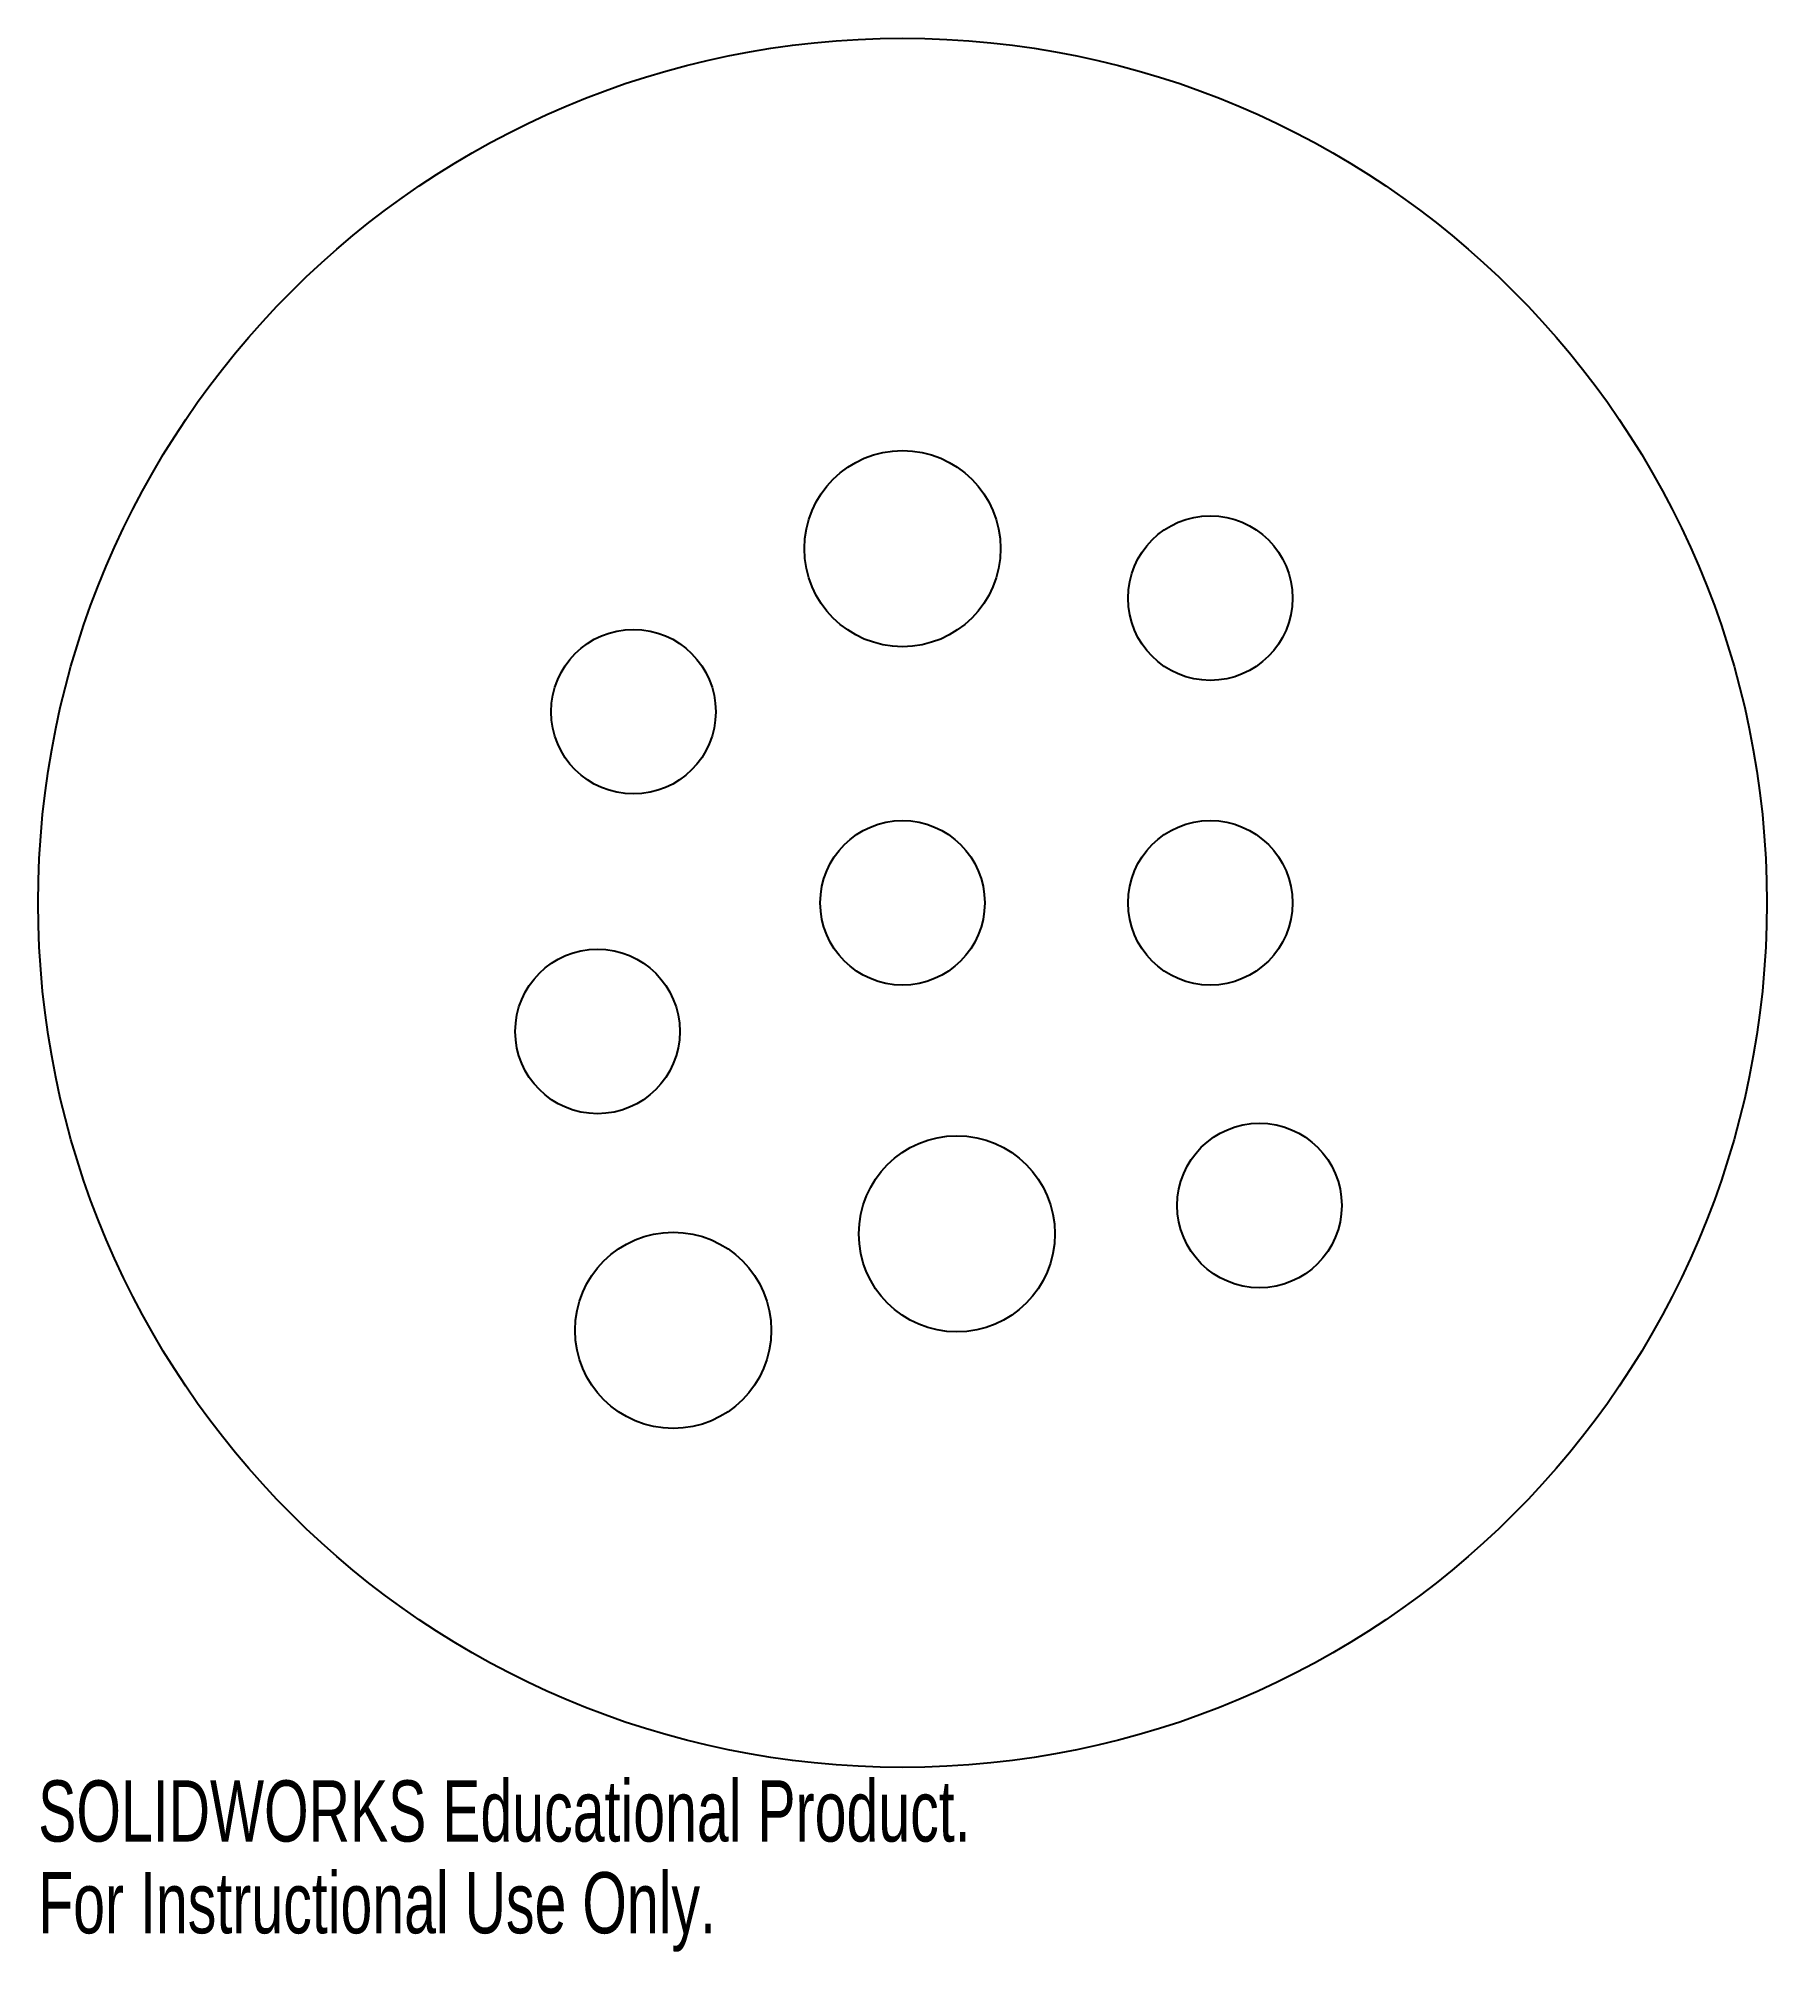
# Model space of a CAD drawing. Header units: millimetres. Extents: x -68 to 68, y -83 to 68.
import ezdxf

# ---------------------------------------------------------------- set-up
doc = ezdxf.new("R2010")
doc.units = ezdxf.units.MM
doc.styles.add('SLDTEXTSTYLE0', font='TXT', dxfattribs={"width": 0.7})

msp = doc.modelspace()

# ---------------------------------------------------------------- linework, layer by layer
at = {"color": 7, "linetype": 'Continuous', "lineweight": 25}
for centre, radius in [((0, 0), 68.3), ((0, 27.98), 7.75), ((24.32, 24.07), 6.5), ((-21.26, 15.1), 6.5), ((0, 0), 6.5), ((24.32, 0), 6.5), ((-24.1, -10.16), 6.5), ((28.21, -23.91), 6.5), ((4.3, -26.15), 7.75), ((-18.12, -33.77), 7.75)]:
    msp.add_circle(centre, radius, dxfattribs=at)

# ---------------------------------------------------------------- texts
at = {"color": 7, "linetype": 'Continuous', "char_height": 4.8336, "attachment_point": 1, "style": 'SLDTEXTSTYLE0'}
for s, insert in [('SOLIDWORKS Educational Product.', (-68.3, -69.32)), ('For Instructional Use Only.', (-68.3, -76.57))]:
    msp.add_mtext(s, dxfattribs=dict(at, insert=insert))

doc.saveas('drawing.dxf')
